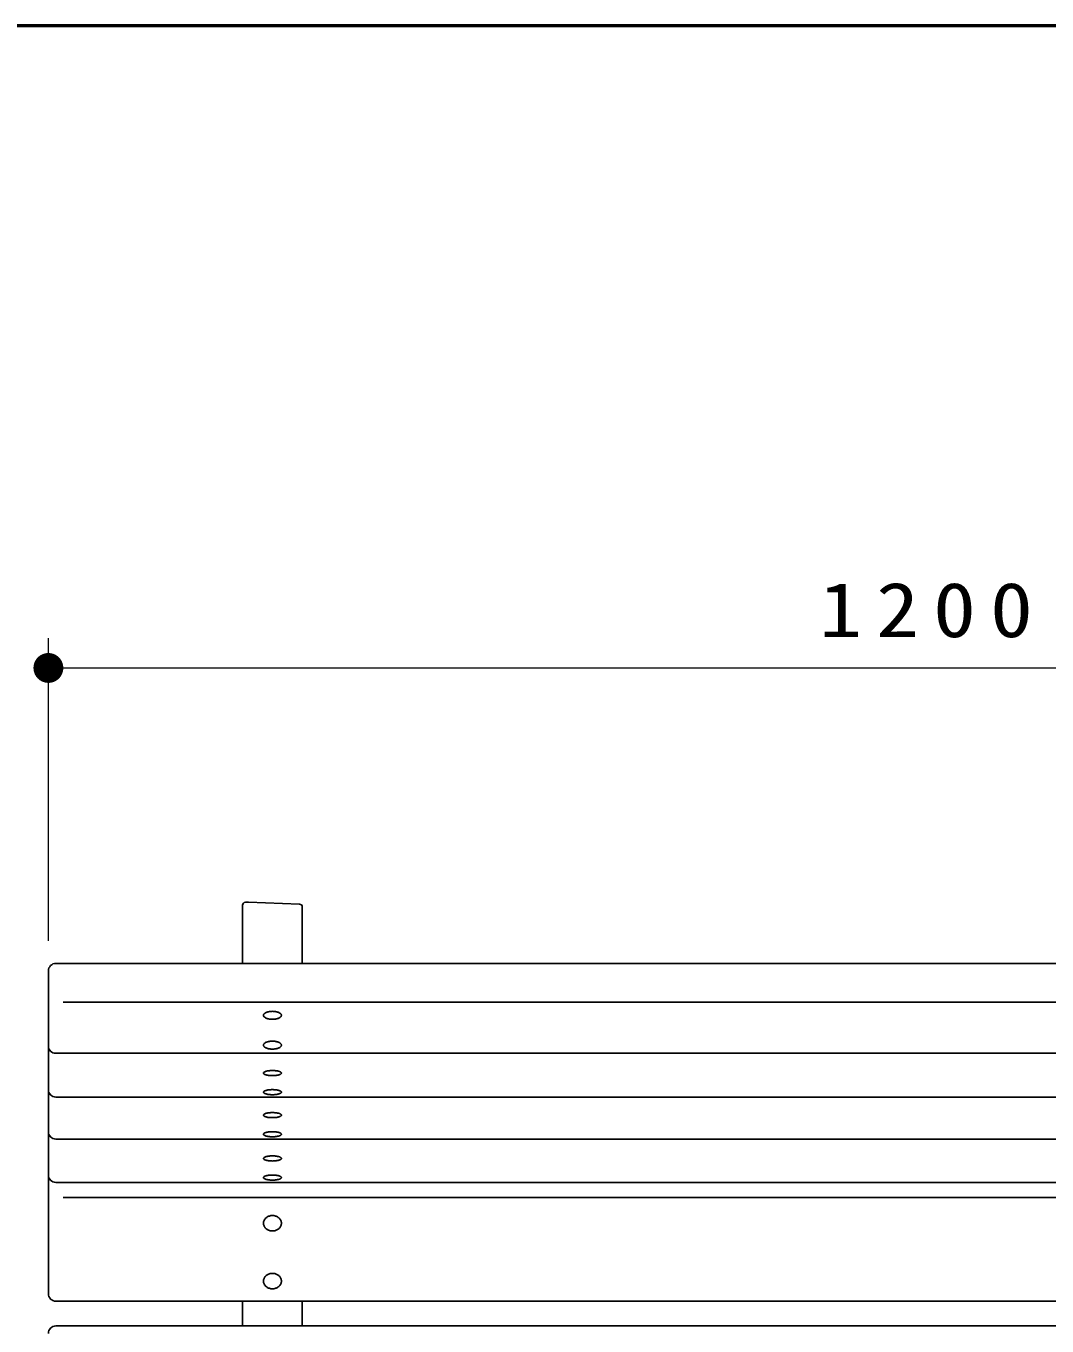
# Model space of a CAD drawing. Units: millimetres on the paper, scale 1:20. Extents: x -365 to 10, y -38 to 257.
# Drawn here: x -287.12 to -252.94, y 213.5 to 257 of the extents above; entities that cross this region are included whole.
import ezdxf

# ---------------------------------------------------------------- set-up
doc = ezdxf.new("R2010")
doc.units = ezdxf.units.MM
doc.layers.add('LY_1', color=4, linetype='Continuous', lineweight=25)
doc.layers.add('LY_2', color=7, linetype='Continuous', lineweight=13)
doc.styles.add('ＭＳ ゴシック', font='')
doc.styles.get('ＭＳ ゴシック').set_extended_font_data('MS Gothic')

# ---------------------------------------------------------------- blocks, each defined once
blk = doc.blocks.new('filled_dot')
at = {"color": 0, "linetype": 'Continuous', "lineweight": -2, "const_width": 1.25}
blk.add_lwpolyline([(-0.625, 0, 1), (0.625, 0, 1)], format="xyb", close=True, dxfattribs=at)

msp = doc.modelspace()

# ---------------------------------------------------------------- linework, layer by layer
at = {"layer": 'LY_1', "color": 7, "lineweight": 13}
for p, q in [((-286.367, 226.384), (-286.367, 236.52)), ((-286.367, 235.52), (-226.367, 235.52))]:
    msp.add_line(p, q, dxfattribs=at)
at = {"layer": 'LY_1'}
for p, q in [((-279.867, 227.583), (-279.867, 225.634)), ((-279.667, 227.688), (-279.771, 227.683)), ((-279.667, 227.688), (-277.963, 227.619)), ((-277.867, 227.519), (-277.867, 225.634)), ((-286.367, 225.384), (-286.367, 214.58)), ((-286.117, 225.634), (-226.617, 225.634)), ((-286.117, 222.625), (-226.617, 222.625)), ((-286.117, 221.162), (-226.617, 221.162)), ((-286.117, 219.755), (-226.617, 219.755)), ((-286.117, 218.305), (-226.617, 218.305)), ((-286.117, 214.33), (-226.617, 214.33)), ((-279.867, 214.33), (-279.867, 213.501)), ((-277.867, 214.33), (-277.867, 213.501)), ((-286.117, 213.501), (-226.617, 213.501))]:
    msp.add_line(p, q, dxfattribs=at)
at = {"layer": 'LY_1', "color": 7}
for p, q in [((-285.867, 224.34), (-226.867, 224.34)), ((-285.867, 217.799), (-226.867, 217.799))]:
    msp.add_line(p, q, dxfattribs=at)
at = {"layer": 'LY_1'}
for points in [[(-278.567, 223.897), (-278.568, 223.909), (-278.572, 223.92), (-278.578, 223.931), (-278.585, 223.942), (-278.595, 223.953), (-278.608, 223.963), (-278.622, 223.973), (-278.638, 223.982), (-278.655, 223.991), (-278.675, 223.999), (-278.695, 224.006), (-278.717, 224.012), (-278.741, 224.018), (-278.765, 224.022), (-278.79, 224.025), (-278.815, 224.028), (-278.841, 224.029), (-278.867, 224.03), (-278.894, 224.029), (-278.919, 224.028), (-278.945, 224.025), (-278.97, 224.022), (-278.994, 224.018), (-279.017, 224.012), (-279.039, 224.006), (-279.06, 223.999), (-279.08, 223.991), (-279.097, 223.982), (-279.113, 223.973), (-279.127, 223.963), (-279.139, 223.953), (-279.149, 223.942), (-279.157, 223.931), (-279.163, 223.92), (-279.166, 223.909), (-279.167, 223.897), (-279.166, 223.885), (-279.163, 223.874), (-279.157, 223.862), (-279.149, 223.851), (-279.139, 223.841), (-279.127, 223.83), (-279.113, 223.821), (-279.097, 223.811), (-279.08, 223.803), (-279.06, 223.795), (-279.039, 223.788), (-279.017, 223.782), (-278.994, 223.776), (-278.97, 223.772), (-278.945, 223.768), (-278.919, 223.766), (-278.894, 223.764), (-278.867, 223.764), (-278.841, 223.764), (-278.815, 223.766), (-278.79, 223.768), (-278.765, 223.772), (-278.741, 223.776), (-278.717, 223.782), (-278.695, 223.788), (-278.675, 223.795), (-278.655, 223.803), (-278.638, 223.811), (-278.622, 223.821), (-278.608, 223.83), (-278.595, 223.841), (-278.585, 223.851), (-278.578, 223.862), (-278.572, 223.874), (-278.568, 223.885)], [(-278.567, 222.899), (-278.568, 222.911), (-278.572, 222.922), (-278.578, 222.933), (-278.585, 222.945), (-278.595, 222.955), (-278.608, 222.966), (-278.622, 222.975), (-278.638, 222.985), (-278.655, 222.993), (-278.675, 223.001), (-278.695, 223.008), (-278.717, 223.014), (-278.741, 223.02), (-278.765, 223.024), (-278.79, 223.028), (-278.815, 223.03), (-278.841, 223.032), (-278.867, 223.032), (-278.894, 223.032), (-278.919, 223.03), (-278.945, 223.028), (-278.97, 223.024), (-278.994, 223.02), (-279.017, 223.014), (-279.039, 223.008), (-279.06, 223.001), (-279.08, 222.993), (-279.097, 222.985), (-279.113, 222.975), (-279.127, 222.966), (-279.139, 222.955), (-279.149, 222.945), (-279.157, 222.933), (-279.163, 222.922), (-279.166, 222.911), (-279.167, 222.899), (-279.166, 222.887), (-279.163, 222.876), (-279.157, 222.865), (-279.149, 222.854), (-279.139, 222.843), (-279.127, 222.832), (-279.113, 222.823), (-279.097, 222.813), (-279.08, 222.805), (-279.06, 222.797), (-279.039, 222.79), (-279.017, 222.784), (-278.994, 222.778), (-278.97, 222.774), (-278.945, 222.77), (-278.919, 222.768), (-278.894, 222.766), (-278.867, 222.766), (-278.841, 222.766), (-278.815, 222.768), (-278.79, 222.77), (-278.765, 222.774), (-278.741, 222.778), (-278.717, 222.784), (-278.695, 222.79), (-278.675, 222.797), (-278.655, 222.805), (-278.638, 222.813), (-278.622, 222.823), (-278.608, 222.832), (-278.595, 222.843), (-278.585, 222.854), (-278.578, 222.865), (-278.572, 222.876), (-278.568, 222.887)], [(-278.567, 221.964), (-278.568, 221.971), (-278.572, 221.979), (-278.578, 221.986), (-278.585, 221.993), (-278.595, 222), (-278.608, 222.007), (-278.622, 222.013), (-278.638, 222.019), (-278.655, 222.024), (-278.675, 222.029), (-278.695, 222.034), (-278.717, 222.038), (-278.741, 222.041), (-278.765, 222.044), (-278.79, 222.046), (-278.815, 222.048), (-278.841, 222.049), (-278.867, 222.049), (-278.894, 222.049), (-278.919, 222.048), (-278.945, 222.046), (-278.97, 222.044), (-278.994, 222.041), (-279.017, 222.038), (-279.039, 222.034), (-279.06, 222.029), (-279.08, 222.024), (-279.097, 222.019), (-279.113, 222.013), (-279.127, 222.007), (-279.139, 222), (-279.149, 221.993), (-279.157, 221.986), (-279.163, 221.979), (-279.166, 221.971), (-279.167, 221.964), (-279.166, 221.957), (-279.163, 221.949), (-279.157, 221.942), (-279.149, 221.935), (-279.139, 221.928), (-279.127, 221.921), (-279.113, 221.915), (-279.097, 221.909), (-279.08, 221.904), (-279.06, 221.899), (-279.039, 221.894), (-279.017, 221.89), (-278.994, 221.887), (-278.97, 221.884), (-278.945, 221.882), (-278.919, 221.88), (-278.894, 221.879), (-278.867, 221.879), (-278.841, 221.879), (-278.815, 221.88), (-278.79, 221.882), (-278.765, 221.884), (-278.741, 221.887), (-278.717, 221.89), (-278.695, 221.894), (-278.675, 221.899), (-278.655, 221.904), (-278.638, 221.909), (-278.622, 221.915), (-278.608, 221.921), (-278.595, 221.928), (-278.585, 221.935), (-278.578, 221.942), (-278.572, 221.949), (-278.568, 221.957)], [(-278.567, 221.324), (-278.568, 221.332), (-278.572, 221.339), (-278.578, 221.347), (-278.585, 221.354), (-278.595, 221.361), (-278.608, 221.367), (-278.622, 221.373), (-278.638, 221.379), (-278.655, 221.385), (-278.675, 221.39), (-278.695, 221.394), (-278.717, 221.398), (-278.741, 221.402), (-278.765, 221.405), (-278.79, 221.407), (-278.815, 221.408), (-278.841, 221.409), (-278.867, 221.41), (-278.894, 221.409), (-278.919, 221.408), (-278.945, 221.407), (-278.97, 221.405), (-278.994, 221.402), (-279.017, 221.398), (-279.039, 221.394), (-279.06, 221.39), (-279.08, 221.385), (-279.097, 221.379), (-279.113, 221.373), (-279.127, 221.367), (-279.139, 221.361), (-279.149, 221.354), (-279.157, 221.347), (-279.163, 221.339), (-279.166, 221.332), (-279.167, 221.324), (-279.166, 221.317), (-279.163, 221.31), (-279.157, 221.302), (-279.149, 221.295), (-279.139, 221.288), (-279.127, 221.282), (-279.113, 221.276), (-279.097, 221.27), (-279.08, 221.264), (-279.06, 221.259), (-279.039, 221.255), (-279.017, 221.251), (-278.994, 221.247), (-278.97, 221.244), (-278.945, 221.242), (-278.919, 221.241), (-278.894, 221.24), (-278.867, 221.239), (-278.841, 221.24), (-278.815, 221.241), (-278.79, 221.242), (-278.765, 221.244), (-278.741, 221.247), (-278.717, 221.251), (-278.695, 221.255), (-278.675, 221.259), (-278.655, 221.264), (-278.638, 221.27), (-278.622, 221.276), (-278.608, 221.282), (-278.595, 221.288), (-278.585, 221.295), (-278.578, 221.302), (-278.572, 221.31), (-278.568, 221.317)], [(-278.567, 220.557), (-278.568, 220.564), (-278.572, 220.572), (-278.578, 220.579), (-278.585, 220.586), (-278.595, 220.593), (-278.608, 220.6), (-278.622, 220.606), (-278.638, 220.612), (-278.655, 220.617), (-278.675, 220.622), (-278.695, 220.627), (-278.717, 220.631), (-278.741, 220.634), (-278.765, 220.637), (-278.79, 220.639), (-278.815, 220.641), (-278.841, 220.642), (-278.867, 220.642), (-278.894, 220.642), (-278.919, 220.641), (-278.945, 220.639), (-278.97, 220.637), (-278.994, 220.634), (-279.017, 220.631), (-279.039, 220.627), (-279.06, 220.622), (-279.08, 220.617), (-279.097, 220.612), (-279.113, 220.606), (-279.127, 220.6), (-279.139, 220.593), (-279.149, 220.586), (-279.157, 220.579), (-279.163, 220.572), (-279.166, 220.564), (-279.167, 220.557), (-279.166, 220.55), (-279.163, 220.542), (-279.157, 220.535), (-279.149, 220.528), (-279.139, 220.521), (-279.127, 220.514), (-279.113, 220.508), (-279.097, 220.502), (-279.08, 220.497), (-279.06, 220.492), (-279.039, 220.487), (-279.017, 220.483), (-278.994, 220.48), (-278.97, 220.477), (-278.945, 220.475), (-278.919, 220.473), (-278.894, 220.472), (-278.867, 220.472), (-278.841, 220.472), (-278.815, 220.473), (-278.79, 220.475), (-278.765, 220.477), (-278.741, 220.48), (-278.717, 220.483), (-278.695, 220.487), (-278.675, 220.492), (-278.655, 220.497), (-278.638, 220.502), (-278.622, 220.508), (-278.608, 220.514), (-278.595, 220.521), (-278.585, 220.528), (-278.578, 220.535), (-278.572, 220.542), (-278.568, 220.55)], [(-278.567, 219.918), (-278.568, 219.925), (-278.572, 219.932), (-278.578, 219.94), (-278.585, 219.947), (-278.595, 219.954), (-278.608, 219.96), (-278.622, 219.966), (-278.638, 219.972), (-278.655, 219.978), (-278.675, 219.983), (-278.695, 219.987), (-278.717, 219.991), (-278.741, 219.995), (-278.765, 219.998), (-278.79, 220), (-278.815, 220.002), (-278.841, 220.002), (-278.867, 220.003), (-278.894, 220.002), (-278.919, 220.002), (-278.945, 220), (-278.97, 219.998), (-278.994, 219.995), (-279.017, 219.991), (-279.039, 219.987), (-279.06, 219.983), (-279.08, 219.978), (-279.097, 219.972), (-279.113, 219.966), (-279.127, 219.96), (-279.139, 219.954), (-279.149, 219.947), (-279.157, 219.94), (-279.163, 219.932), (-279.166, 219.925), (-279.167, 219.918), (-279.166, 219.91), (-279.163, 219.903), (-279.157, 219.895), (-279.149, 219.888), (-279.139, 219.881), (-279.127, 219.875), (-279.113, 219.869), (-279.097, 219.863), (-279.08, 219.857), (-279.06, 219.852), (-279.039, 219.848), (-279.017, 219.844), (-278.994, 219.84), (-278.97, 219.837), (-278.945, 219.835), (-278.919, 219.834), (-278.894, 219.833), (-278.867, 219.832), (-278.841, 219.833), (-278.815, 219.834), (-278.79, 219.835), (-278.765, 219.837), (-278.741, 219.84), (-278.717, 219.844), (-278.695, 219.848), (-278.675, 219.852), (-278.655, 219.857), (-278.638, 219.863), (-278.622, 219.869), (-278.608, 219.875), (-278.595, 219.881), (-278.585, 219.888), (-278.578, 219.895), (-278.572, 219.903), (-278.568, 219.91)], [(-278.567, 219.107), (-278.568, 219.115), (-278.572, 219.122), (-278.578, 219.13), (-278.585, 219.137), (-278.595, 219.144), (-278.608, 219.15), (-278.622, 219.156), (-278.638, 219.162), (-278.655, 219.168), (-278.675, 219.173), (-278.695, 219.177), (-278.717, 219.181), (-278.741, 219.185), (-278.765, 219.188), (-278.79, 219.19), (-278.815, 219.191), (-278.841, 219.192), (-278.867, 219.193), (-278.894, 219.192), (-278.919, 219.191), (-278.945, 219.19), (-278.97, 219.188), (-278.994, 219.185), (-279.017, 219.181), (-279.039, 219.177), (-279.06, 219.173), (-279.08, 219.168), (-279.097, 219.162), (-279.113, 219.156), (-279.127, 219.15), (-279.139, 219.144), (-279.149, 219.137), (-279.157, 219.13), (-279.163, 219.122), (-279.166, 219.115), (-279.167, 219.107), (-279.166, 219.1), (-279.163, 219.093), (-279.157, 219.085), (-279.149, 219.078), (-279.139, 219.071), (-279.127, 219.065), (-279.113, 219.059), (-279.097, 219.053), (-279.08, 219.047), (-279.06, 219.042), (-279.039, 219.038), (-279.017, 219.034), (-278.994, 219.03), (-278.97, 219.027), (-278.945, 219.025), (-278.919, 219.024), (-278.894, 219.023), (-278.867, 219.022), (-278.841, 219.023), (-278.815, 219.024), (-278.79, 219.025), (-278.765, 219.027), (-278.741, 219.03), (-278.717, 219.034), (-278.695, 219.038), (-278.675, 219.042), (-278.655, 219.047), (-278.638, 219.053), (-278.622, 219.059), (-278.608, 219.065), (-278.595, 219.071), (-278.585, 219.078), (-278.578, 219.085), (-278.572, 219.093), (-278.568, 219.1)], [(-278.567, 218.468), (-278.568, 218.475), (-278.572, 218.483), (-278.578, 218.49), (-278.585, 218.497), (-278.595, 218.504), (-278.608, 218.511), (-278.622, 218.517), (-278.638, 218.523), (-278.655, 218.528), (-278.675, 218.533), (-278.695, 218.538), (-278.717, 218.542), (-278.741, 218.545), (-278.765, 218.548), (-278.79, 218.55), (-278.815, 218.552), (-278.841, 218.553), (-278.867, 218.553), (-278.894, 218.553), (-278.919, 218.552), (-278.945, 218.55), (-278.97, 218.548), (-278.994, 218.545), (-279.017, 218.542), (-279.039, 218.538), (-279.06, 218.533), (-279.08, 218.528), (-279.097, 218.523), (-279.113, 218.517), (-279.127, 218.511), (-279.139, 218.504), (-279.149, 218.497), (-279.157, 218.49), (-279.163, 218.483), (-279.166, 218.475), (-279.167, 218.468), (-279.166, 218.461), (-279.163, 218.453), (-279.157, 218.446), (-279.149, 218.439), (-279.139, 218.432), (-279.127, 218.425), (-279.113, 218.419), (-279.097, 218.413), (-279.08, 218.408), (-279.06, 218.403), (-279.039, 218.398), (-279.017, 218.394), (-278.994, 218.391), (-278.97, 218.388), (-278.945, 218.386), (-278.919, 218.384), (-278.894, 218.383), (-278.867, 218.383), (-278.841, 218.383), (-278.815, 218.384), (-278.79, 218.386), (-278.765, 218.388), (-278.741, 218.391), (-278.717, 218.394), (-278.695, 218.398), (-278.675, 218.403), (-278.655, 218.408), (-278.638, 218.413), (-278.622, 218.419), (-278.608, 218.425), (-278.595, 218.432), (-278.585, 218.439), (-278.578, 218.446), (-278.572, 218.453), (-278.568, 218.461)], [(-278.567, 216.939), (-278.568, 216.961), (-278.572, 216.984), (-278.578, 217.006), (-278.585, 217.027), (-278.595, 217.048), (-278.608, 217.068), (-278.622, 217.087), (-278.638, 217.105), (-278.655, 217.121), (-278.675, 217.136), (-278.695, 217.15), (-278.717, 217.162), (-278.741, 217.173), (-278.765, 217.181), (-278.79, 217.188), (-278.815, 217.193), (-278.841, 217.196), (-278.867, 217.197), (-278.894, 217.196), (-278.919, 217.193), (-278.945, 217.188), (-278.97, 217.181), (-278.994, 217.173), (-279.017, 217.162), (-279.039, 217.15), (-279.06, 217.136), (-279.08, 217.121), (-279.097, 217.105), (-279.113, 217.087), (-279.127, 217.068), (-279.139, 217.048), (-279.149, 217.027), (-279.157, 217.006), (-279.163, 216.984), (-279.166, 216.961), (-279.167, 216.939), (-279.166, 216.916), (-279.163, 216.894), (-279.157, 216.872), (-279.149, 216.851), (-279.139, 216.83), (-279.127, 216.81), (-279.113, 216.791), (-279.097, 216.773), (-279.08, 216.756), (-279.06, 216.741), (-279.039, 216.728), (-279.017, 216.716), (-278.994, 216.705), (-278.97, 216.697), (-278.945, 216.69), (-278.919, 216.685), (-278.894, 216.682), (-278.867, 216.681), (-278.841, 216.682), (-278.815, 216.685), (-278.79, 216.69), (-278.765, 216.697), (-278.741, 216.705), (-278.717, 216.716), (-278.695, 216.728), (-278.675, 216.741), (-278.655, 216.756), (-278.638, 216.773), (-278.622, 216.791), (-278.608, 216.81), (-278.595, 216.83), (-278.585, 216.851), (-278.578, 216.872), (-278.572, 216.894), (-278.568, 216.916)], [(-278.567, 215.004), (-278.568, 215.027), (-278.572, 215.049), (-278.578, 215.071), (-278.585, 215.093), (-278.595, 215.113), (-278.608, 215.133), (-278.622, 215.152), (-278.638, 215.17), (-278.655, 215.187), (-278.675, 215.202), (-278.695, 215.216), (-278.717, 215.228), (-278.741, 215.238), (-278.765, 215.247), (-278.79, 215.254), (-278.815, 215.258), (-278.841, 215.261), (-278.867, 215.262), (-278.894, 215.261), (-278.919, 215.258), (-278.945, 215.254), (-278.97, 215.247), (-278.994, 215.238), (-279.017, 215.228), (-279.039, 215.216), (-279.06, 215.202), (-279.08, 215.187), (-279.097, 215.17), (-279.113, 215.152), (-279.127, 215.133), (-279.139, 215.113), (-279.149, 215.093), (-279.157, 215.071), (-279.163, 215.049), (-279.166, 215.027), (-279.167, 215.004), (-279.166, 214.982), (-279.163, 214.96), (-279.157, 214.938), (-279.149, 214.916), (-279.139, 214.895), (-279.127, 214.875), (-279.113, 214.856), (-279.097, 214.839), (-279.08, 214.822), (-279.06, 214.807), (-279.039, 214.793), (-279.017, 214.781), (-278.994, 214.771), (-278.97, 214.762), (-278.945, 214.755), (-278.919, 214.75), (-278.894, 214.747), (-278.867, 214.746), (-278.841, 214.747), (-278.815, 214.75), (-278.79, 214.755), (-278.765, 214.762), (-278.741, 214.771), (-278.717, 214.781), (-278.695, 214.793), (-278.675, 214.807), (-278.655, 214.822), (-278.638, 214.839), (-278.622, 214.856), (-278.608, 214.875), (-278.595, 214.895), (-278.585, 214.916), (-278.578, 214.938), (-278.572, 214.96), (-278.568, 214.982)]]:
    msp.add_lwpolyline(points, close=True, dxfattribs=at)
for centre, radius, start, end in [((-279.767, 227.583), 0.1, 92.2906, 180), ((-277.967, 227.519), 0.1, 360, 87.7094), ((-286.117, 225.384), 0.25, 90, 180), ((-286.117, 222.875), 0.25, 180, 270), ((-286.117, 221.412), 0.25, 180, 270), ((-286.117, 220.005), 0.25, 180, 270), ((-286.117, 218.555), 0.25, 180, 270), ((-286.117, 214.58), 0.25, 180, 270), ((-286.117, 213.251), 0.25, 90, 180)]:
    msp.add_arc(centre, radius, start, end, dxfattribs=at)
at = {"layer": 'LY_2', "lineweight": 50}
msp.add_line((0, 257), (-365, 257), dxfattribs=at)

# ---------------------------------------------------------------- block references
at = {"layer": 'LY_1', "color": 7, "lineweight": 13, "xscale": 0.4, "yscale": 0.4}
msp.add_blockref('filled_dot', (-286.367, 235.52), dxfattribs=at)

# ---------------------------------------------------------------- texts
at = {"layer": 'LY_1', "color": 7, "insert": (-256.752, 236.52), "char_height": 1.833, "attachment_point": 8, "style": 'ＭＳ ゴシック'}
msp.add_mtext('\\T1.33;\\W1.15;1200', dxfattribs=at)

doc.saveas('drawing.dxf')
